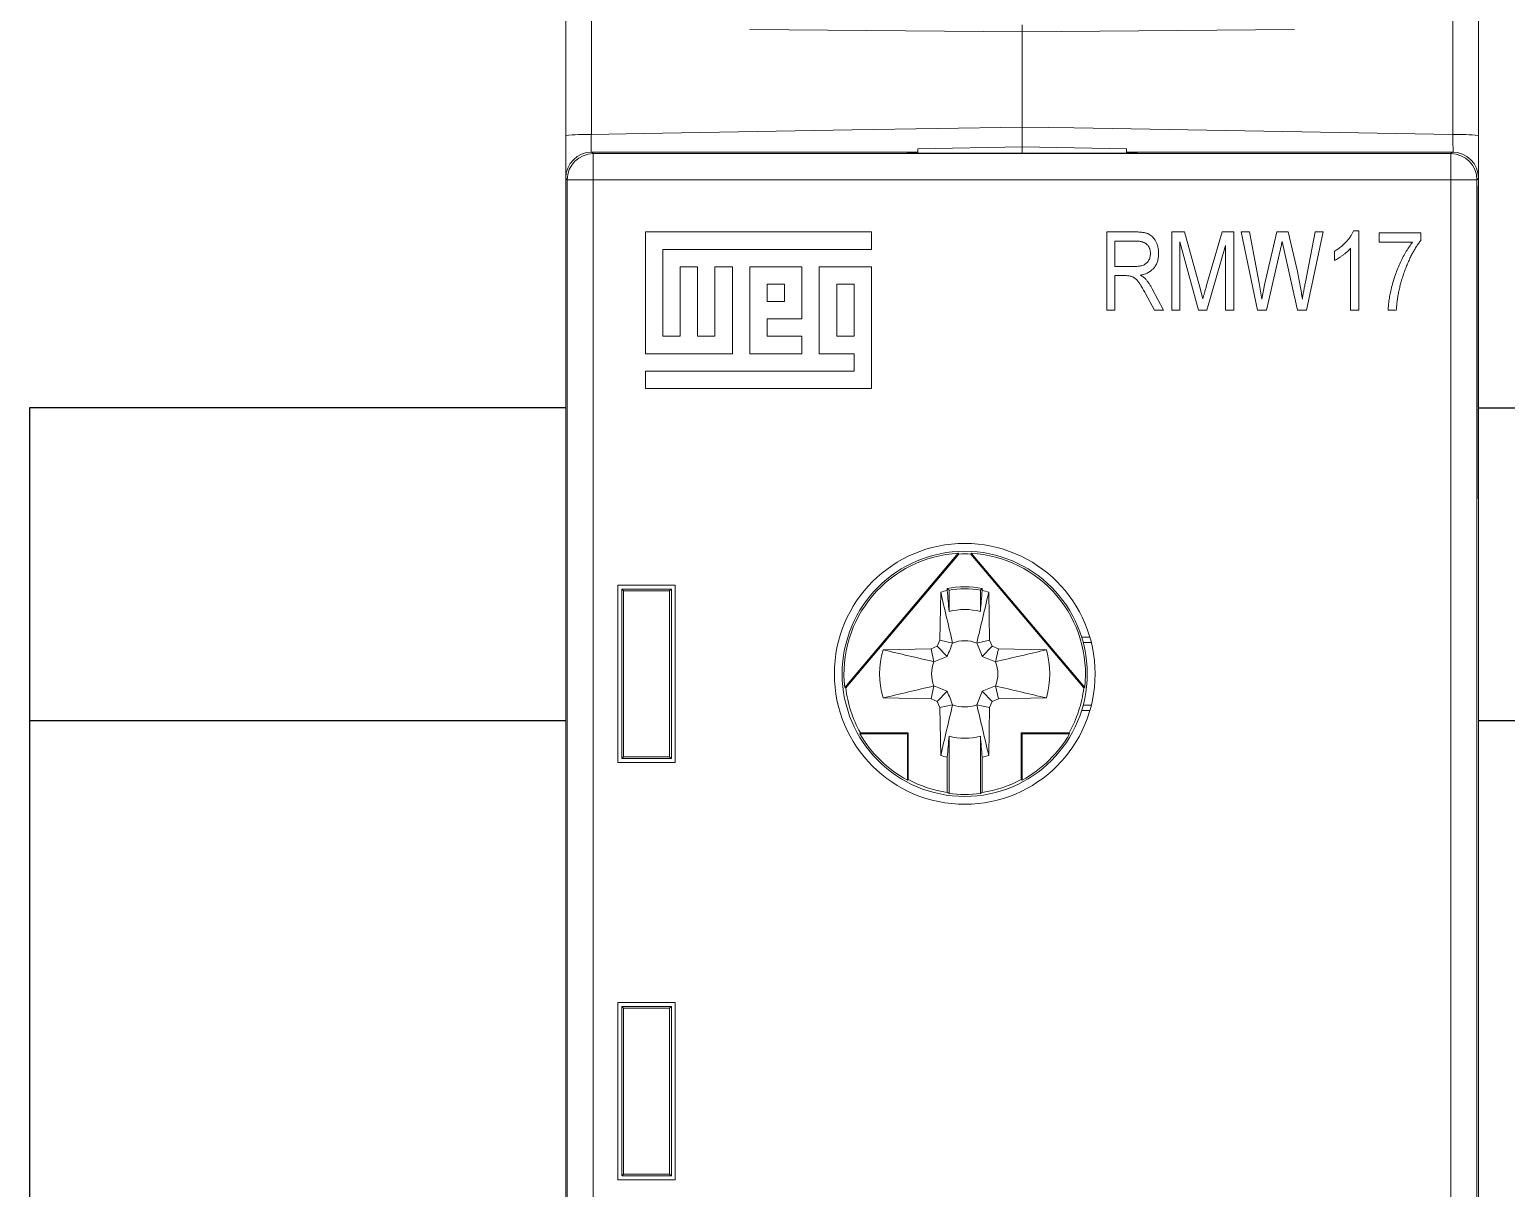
# Model space of a CAD drawing. Header units: millimetres. Extents: x -72 to 2978, y -1067 to 2817.
# Drawn here: x 66.26 to 94.58, y 1426.36 to 1448.57 of the extents above; entities that cross this region are included whole.
import ezdxf

# ---------------------------------------------------------------- set-up
doc = ezdxf.new("R2010")
doc.units = ezdxf.units.MM

msp = doc.modelspace()

# ---------------------------------------------------------------- linework, layer by layer
at = {"color": 7, "linetype": 'Continuous', "lineweight": 15}
for p, q in [((76.542, 1446.544), (76.542, 1454.273)), ((77.033, 1454.297), (77.033, 1446.562)), ((93.551, 1446.562), (93.551, 1454.297)), ((94.042, 1454.273), (94.042, 1446.544)), ((85.292, 1448.529), (80.071, 1448.574)), ((85.292, 1448.529), (90.512, 1448.574)), ((85.292, 1448.529), (85.292, 1446.706)), ((77.042, 1446.224), (77.071, 1446.195)), ((83.292, 1446.224), (77.042, 1446.224)), ((77.071, 1445.695), (77.071, 1446.195)), ((77.071, 1446.195), (93.512, 1446.195)), ((83.086, 1446.214), (83.086, 1446.204)), ((83.292, 1446.214), (83.086, 1446.214)), ((83.086, 1446.204), (83.086, 1446.214)), ((83.086, 1446.204), (87.498, 1446.204)), ((83.292, 1446.289), (85.292, 1446.324)), ((83.292, 1446.204), (83.292, 1446.289)), ((85.292, 1446.324), (85.292, 1446.204)), ((85.292, 1446.324), (87.292, 1446.289)), ((87.292, 1446.289), (87.292, 1446.204)), ((93.542, 1446.224), (87.292, 1446.224)), ((87.498, 1446.214), (87.292, 1446.214)), ((87.498, 1446.204), (87.498, 1446.214)), ((87.498, 1446.204), (87.498, 1446.214)), ((93.512, 1446.195), (93.542, 1446.224)), ((93.512, 1445.695), (93.512, 1446.195)), ((76.571, 1445.695), (76.542, 1445.724)), ((76.542, 1445.724), (76.542, 1401.924)), ((76.542, 1445.58), (76.542, 1402.068)), ((77.071, 1445.695), (76.571, 1445.695)), ((76.571, 1401.953), (76.571, 1445.695)), ((93.512, 1445.695), (77.071, 1445.695)), ((77.071, 1445.695), (77.071, 1401.953)), ((93.512, 1401.953), (93.512, 1445.695)), ((94.012, 1445.695), (93.512, 1445.695)), ((94.042, 1445.724), (94.012, 1445.695)), ((94.012, 1445.695), (94.012, 1401.953)), ((94.042, 1401.924), (94.042, 1445.724)), ((94.042, 1402.068), (94.042, 1445.58)), ((82.404, 1444.695), (78.071, 1444.695)), ((78.071, 1444.695), (78.071, 1442.361)), ((82.404, 1444.361), (82.404, 1444.695)), ((86.915, 1443.195), (86.915, 1444.695)), ((86.915, 1444.695), (87.466, 1444.695)), ((87.071, 1444.519), (87.071, 1444.032)), ((87.477, 1444.519), (87.071, 1444.519)), ((88.162, 1444.695), (88.406, 1444.695)), ((88.162, 1443.195), (88.162, 1444.695)), ((88.318, 1444.504), (88.318, 1443.195)), ((88.675, 1443.195), (88.318, 1444.504)), ((88.406, 1444.695), (88.698, 1443.633)), ((88.824, 1443.651), (89.129, 1444.695)), ((89.129, 1444.695), (89.35, 1444.695)), ((89.35, 1444.695), (89.35, 1443.195)), ((89.806, 1443.195), (89.493, 1444.695)), ((89.493, 1444.695), (89.651, 1444.695)), ((89.651, 1444.695), (89.835, 1443.711)), ((89.942, 1443.682), (90.178, 1444.695)), ((90.178, 1444.695), (90.395, 1444.695)), ((90.314, 1444.338), (90.275, 1444.514)), ((90.395, 1444.695), (90.569, 1443.936)), ((90.723, 1443.731), (90.908, 1444.695)), ((91.066, 1444.695), (90.744, 1443.195)), ((90.908, 1444.695), (91.066, 1444.695)), ((91.645, 1444.714), (91.746, 1444.714)), ((91.746, 1444.714), (91.746, 1443.195)), ((92.136, 1444.5), (92.136, 1444.675)), ((92.136, 1444.675), (92.935, 1444.675)), ((92.779, 1444.5), (92.136, 1444.5)), ((92.935, 1444.675), (92.935, 1444.532)), ((78.404, 1444.361), (82.404, 1444.361)), ((78.404, 1442.695), (78.404, 1444.361)), ((89.194, 1444.433), (88.834, 1443.195)), ((89.194, 1443.195), (89.194, 1444.433)), ((90.24, 1444.338), (89.977, 1443.195)), ((90.572, 1443.195), (90.314, 1444.338)), ((91.279, 1444.149), (91.279, 1444.325)), ((91.59, 1443.195), (91.59, 1444.383)), ((79.071, 1444.028), (78.738, 1444.028)), ((78.738, 1444.028), (78.738, 1442.695)), ((79.071, 1442.695), (79.071, 1444.028)), ((79.404, 1444.028), (79.404, 1442.695)), ((79.738, 1444.028), (79.404, 1444.028)), ((79.738, 1442.361), (79.738, 1444.028)), ((80.071, 1444.028), (80.071, 1442.361)), ((81.071, 1444.028), (80.071, 1444.028)), ((81.071, 1443.028), (81.071, 1444.028)), ((81.404, 1444.028), (81.404, 1442.361)), ((82.404, 1444.028), (81.404, 1444.028)), ((82.404, 1441.695), (82.404, 1444.028)), ((87.071, 1444.032), (87.436, 1444.032)), ((80.404, 1443.695), (80.404, 1443.361)), ((80.738, 1443.695), (80.404, 1443.695)), ((80.738, 1443.361), (80.738, 1443.695)), ((82.071, 1443.695), (81.738, 1443.695)), ((81.738, 1443.695), (81.738, 1442.695)), ((82.071, 1442.695), (82.071, 1443.695)), ((87.27, 1443.857), (87.071, 1443.857)), ((87.071, 1443.857), (87.071, 1443.195)), ((87.787, 1443.605), (88.006, 1443.195)), ((88.698, 1443.633), (88.756, 1443.411)), ((89.886, 1443.404), (89.942, 1443.682)), ((80.404, 1443.361), (80.738, 1443.361)), ((87.829, 1443.195), (87.656, 1443.516)), ((80.404, 1442.695), (80.404, 1443.028)), ((80.404, 1443.028), (81.071, 1443.028)), ((87.071, 1443.195), (86.915, 1443.195)), ((88.006, 1443.195), (87.829, 1443.195)), ((88.318, 1443.195), (88.162, 1443.195)), ((88.834, 1443.195), (88.675, 1443.195)), ((89.35, 1443.195), (89.194, 1443.195)), ((89.977, 1443.195), (89.806, 1443.195)), ((90.744, 1443.195), (90.572, 1443.195)), ((91.746, 1443.195), (91.59, 1443.195)), ((92.467, 1443.195), (92.311, 1443.195)), ((78.738, 1442.695), (78.404, 1442.695)), ((79.404, 1442.695), (79.071, 1442.695)), ((81.071, 1442.695), (80.404, 1442.695)), ((81.071, 1442.361), (81.071, 1442.695)), ((81.738, 1442.695), (82.071, 1442.695)), ((78.071, 1442.361), (79.738, 1442.361)), ((80.071, 1442.361), (81.071, 1442.361)), ((81.404, 1442.361), (82.071, 1442.361)), ((82.071, 1442.361), (82.071, 1442.028)), ((78.071, 1442.028), (78.071, 1441.695)), ((82.071, 1442.028), (78.071, 1442.028)), ((78.071, 1441.695), (82.404, 1441.695)), ((81.892, 1435.962), (84.068, 1438.536)), ((81.91, 1435.957), (84.076, 1438.519)), ((84.076, 1438.519), (84.068, 1438.536)), ((84.316, 1438.536), (84.308, 1438.519)), ((84.308, 1438.519), (86.474, 1435.957)), ((84.316, 1438.536), (86.492, 1435.962)), ((77.542, 1437.924), (78.642, 1437.924)), ((77.542, 1434.524), (77.542, 1437.924)), ((77.652, 1437.814), (77.617, 1437.849)), ((77.617, 1437.849), (77.617, 1434.599)), ((78.567, 1437.849), (77.617, 1437.849)), ((77.652, 1437.814), (77.652, 1434.634)), ((78.532, 1437.814), (77.652, 1437.814)), ((78.532, 1437.814), (78.567, 1437.849)), ((78.532, 1434.634), (78.532, 1437.814)), ((78.567, 1434.599), (78.567, 1437.849)), ((78.642, 1437.924), (78.642, 1434.524)), ((83.731, 1437.79), (83.715, 1436.869)), ((83.857, 1437.857), (83.857, 1437.822)), ((83.892, 1437.828), (83.892, 1437.42)), ((84.492, 1437.42), (84.492, 1437.828)), ((84.527, 1437.822), (84.527, 1437.857)), ((84.669, 1436.869), (84.653, 1437.79)), ((83.715, 1436.869), (83.663, 1436.753)), ((83.715, 1436.869), (83.959, 1436.815)), ((84.669, 1436.869), (84.424, 1436.815)), ((84.721, 1436.753), (84.669, 1436.869)), ((86.435, 1436.924), (86.592, 1436.924)), ((86.464, 1436.824), (86.619, 1436.824)), ((83.547, 1436.701), (82.626, 1436.685)), ((83.663, 1436.753), (83.547, 1436.701)), ((83.547, 1436.701), (83.601, 1436.457)), ((83.663, 1436.753), (83.857, 1436.559)), ((84.721, 1436.753), (84.527, 1436.559)), ((84.837, 1436.701), (84.721, 1436.753)), ((84.837, 1436.701), (84.783, 1436.457)), ((85.757, 1436.685), (84.837, 1436.701)), ((81.892, 1435.962), (81.91, 1435.957)), ((83.547, 1435.747), (83.601, 1435.992)), ((84.837, 1435.747), (84.783, 1435.992)), ((86.474, 1435.957), (86.492, 1435.962)), ((82.626, 1435.763), (83.547, 1435.747)), ((83.547, 1435.747), (83.663, 1435.695)), ((83.663, 1435.695), (83.857, 1435.889)), ((83.663, 1435.695), (83.715, 1435.579)), ((84.721, 1435.695), (84.527, 1435.889)), ((84.669, 1435.579), (84.721, 1435.695)), ((84.721, 1435.695), (84.837, 1435.747)), ((84.837, 1435.747), (85.757, 1435.763)), ((83.715, 1435.579), (83.959, 1435.633)), ((83.715, 1435.579), (83.731, 1434.658)), ((84.669, 1435.579), (84.424, 1435.633)), ((84.653, 1434.658), (84.669, 1435.579)), ((86.592, 1435.524), (86.435, 1435.524)), ((86.619, 1435.624), (86.464, 1435.624)), ((82.193, 1435.092), (82.183, 1435.074)), ((83.092, 1435.074), (82.183, 1435.074)), ((83.109, 1435.092), (82.193, 1435.092)), ((83.092, 1435.074), (83.109, 1435.092)), ((83.092, 1434.187), (83.092, 1435.074)), ((83.109, 1434.197), (83.109, 1435.092)), ((83.892, 1435.028), (83.892, 1433.932)), ((84.492, 1433.932), (84.492, 1435.028)), ((85.274, 1435.092), (85.274, 1434.197)), ((86.191, 1435.092), (85.274, 1435.092)), ((85.292, 1435.074), (85.274, 1435.092)), ((86.201, 1435.074), (85.292, 1435.074)), ((85.292, 1435.074), (85.292, 1434.187)), ((77.652, 1434.634), (77.617, 1434.599)), ((77.617, 1434.599), (78.567, 1434.599)), ((77.652, 1434.634), (78.532, 1434.634)), ((78.532, 1434.634), (78.567, 1434.599)), ((83.857, 1434.627), (83.857, 1433.951)), ((84.527, 1433.951), (84.527, 1434.627)), ((78.642, 1434.524), (77.542, 1434.524)), ((83.092, 1434.187), (83.109, 1434.197)), ((85.274, 1434.197), (85.292, 1434.187)), ((77.542, 1429.924), (78.642, 1429.924)), ((77.542, 1426.524), (77.542, 1429.924)), ((77.652, 1429.814), (77.617, 1429.849)), ((77.617, 1429.849), (77.617, 1426.599)), ((78.567, 1429.849), (77.617, 1429.849)), ((77.652, 1429.814), (77.652, 1426.634)), ((78.532, 1429.814), (77.652, 1429.814)), ((78.532, 1429.814), (78.567, 1429.849)), ((78.532, 1426.634), (78.532, 1429.814)), ((78.567, 1426.599), (78.567, 1429.849)), ((78.642, 1429.924), (78.642, 1426.524)), ((77.652, 1426.634), (77.617, 1426.599)), ((77.617, 1426.599), (78.567, 1426.599)), ((77.652, 1426.634), (78.532, 1426.634)), ((78.532, 1426.634), (78.567, 1426.599)), ((78.642, 1426.524), (77.542, 1426.524))]:
    msp.add_line(p, q, dxfattribs=at)
at = {"color": 102, "linetype": 'Continuous', "lineweight": 15}
msp.add_line((85.292, 1448.529), (85.292, 1448.664), dxfattribs=at)
msp.add_line((94.042, 1439.58), (94.042, 1445.58))
at = {"color": 6}
for p, q in [((76.542, 1441.324), (66.262, 1441.324)), ((66.262, 1441.324), (66.262, 1435.324)), ((76.542, 1435.324), (66.262, 1435.324)), ((66.262, 1435.324), (66.262, 1406.324))]:
    msp.add_line(p, q, dxfattribs=at)
at = {"color": 6, "linetype": 'ByBlock'}
for p, q in [((94.042, 1441.324), (100.195, 1441.324)), ((100.195, 1435.324), (94.042, 1435.324))]:
    msp.add_line(p, q, dxfattribs=at)
at = {"color": 7, "linetype": 'Continuous', "lineweight": 15, "flags": 128}
for points in [[(77.033, 1446.562), (78.033, 1446.579), (82.032, 1446.649), (85.292, 1446.706)], [(85.292, 1446.706), (86.291, 1446.689), (90.29, 1446.619), (93.551, 1446.562)], [(86.201, 1435.074), (86.196, 1435.083), (86.191, 1435.092)]]:
    msp.add_lwpolyline(points, dxfattribs=at)
at = {"color": 7, "linetype": 'Continuous', "lineweight": 15}
for radius in [2.5, 2.35]:
    msp.add_circle((84.192, 1436.224), radius, dxfattribs=at)
for centre, radius, start, end in [((76.912, 1443.14), 3.424, 87.9713, 96.2035), ((93.672, 1443.14), 3.424, 83.7965, 92.0287), ((77.071, 1445.695), 0.5, 90.0017, 179.9984), ((93.512, 1445.695), 0.5, 0.0016, 89.9983), ((84.192, 1436.224), 2.315, 93.0745, 186.4936), ((84.192, 1436.224), 2.298, 87.1131, 92.8869), ((84.192, 1436.224), 2.315, 353.5064, 86.9255), ((84.192, 1436.224), 1.632, 101.8415, 106.4118), ((84.192, 1436.224), 1.667, 78.4101, 101.5899), ((84.192, 1436.224), 1.632, 79.4085, 100.5915), ((84.192, 1436.224), 1.632, 73.5882, 78.1585), ((84.192, 1436.224), 1.233, 75.9215, 104.0785), ((84.192, 1436.224), 0.635, 68.5164, 111.4836), ((84.192, 1436.224), 1.632, 163.5882, 196.4118), ((84.192, 1436.224), 1.632, 343.5882, 16.4118), ((84.192, 1436.224), 0.635, 158.5164, 201.4836), ((84.192, 1436.224), 0.635, 338.5164, 21.4836), ((84.192, 1436.224), 2.298, 186.6813, 209.5325), ((84.192, 1436.224), 2.298, 330.4675, 353.3187), ((84.192, 1436.224), 0.635, 248.5164, 291.4836), ((84.192, 1436.224), 2.315, 209.7846, 241.6313), ((84.192, 1436.224), 1.233, 255.9215, 284.0785), ((84.192, 1436.224), 2.315, 298.3687, 330.2154), ((84.192, 1436.224), 1.632, 253.5882, 258.1585), ((84.192, 1436.224), 1.632, 281.8415, 286.4118), ((84.192, 1436.224), 2.298, 241.8906, 261.6181), ((84.192, 1436.224), 2.298, 278.3819, 298.1094), ((84.192, 1436.224), 2.312, 262.5431, 277.4569)]:
    msp.add_arc(centre, radius, start, end, dxfattribs=at)
for centre, major_axis, ratio, start_param, end_param in [((77.042, 1445.724), (-0.354, 0.354), 0.999973, 5.497801, 7.06857), ((93.542, 1445.724), (0.354, 0.354), 0.999973, 5.497801, 7.06857), ((85.349, 1436.224), (2.894, 0), 0.916608, 4.17078, 4.184807), ((83.035, 1436.224), (2.894, 0), 0.916608, 5.239971, 5.253998)]:
    msp.add_ellipse(centre, major_axis=major_axis, ratio=ratio, start_param=start_param, end_param=end_param, dxfattribs=at)
for points, knots in [([(85.292, 1446.706), (85.292, 1446.65), (85.292, 1446.539), (85.292, 1446.399), (85.292, 1446.34), (85.292, 1446.314)], [0, 0, 0, 0, 0.359008, 0.718015, 1, 1, 1, 1]), ([(85.292, 1446.314), (85.292, 1446.32), (85.292, 1446.352), (85.292, 1446.456), (85.292, 1446.588), (85.292, 1446.675), (85.292, 1446.706)], [0, 0, 0, 0, 0.087417, 0.44514, 0.802841, 1, 1, 1, 1]), ([(76.542, 1446.544), (76.542, 1446.482), (76.542, 1446.309), (76.542, 1446.043), (76.542, 1445.82), (76.542, 1445.747), (76.542, 1445.724)], [0, 0, 0, 0, 0.183153, 0.515053, 0.846973, 1, 1, 1, 1]), ([(94.042, 1445.724), (94.042, 1445.787), (94.042, 1445.915), (94.042, 1446.209), (94.042, 1446.432), (94.042, 1446.544)], [0, 0, 0, 0, 0.322195, 0.661098, 1, 1, 1, 1]), ([(87.466, 1444.695), (87.48, 1444.695), (87.507, 1444.695), (87.546, 1444.692), (87.582, 1444.689), (87.616, 1444.685), (87.646, 1444.679), (87.674, 1444.671), (87.699, 1444.663), (87.728, 1444.649), (87.761, 1444.628), (87.798, 1444.596), (87.829, 1444.556), (87.857, 1444.511), (87.88, 1444.459), (87.897, 1444.404), (87.907, 1444.344), (87.908, 1444.303), (87.909, 1444.281)], [0, 0, 0, 0, 0.059861, 0.115867, 0.168079, 0.216582, 0.261137, 0.301832, 0.339688, 0.374291, 0.44084, 0.509232, 0.581286, 0.658766, 0.739724, 0.822665, 0.908999, 1, 1, 1, 1]), ([(87.753, 1444.281), (87.752, 1444.29), (87.752, 1444.307), (87.749, 1444.333), (87.743, 1444.357), (87.736, 1444.38), (87.726, 1444.401), (87.714, 1444.421), (87.7, 1444.439), (87.684, 1444.456), (87.665, 1444.471), (87.644, 1444.484), (87.622, 1444.495), (87.597, 1444.504), (87.57, 1444.511), (87.541, 1444.516), (87.509, 1444.519), (87.488, 1444.519), (87.477, 1444.519)], [0, 0, 0, 0, 0.065327, 0.127357, 0.18677, 0.244741, 0.300513, 0.356097, 0.411409, 0.467417, 0.524221, 0.583217, 0.643559, 0.706897, 0.774123, 0.84489, 0.920043, 1, 1, 1, 1]), ([(90.275, 1444.514), (90.273, 1444.498), (90.267, 1444.467), (90.258, 1444.421), (90.249, 1444.379), (90.243, 1444.351), (90.24, 1444.338)], [0, 0, 0, 0, 0.270605, 0.527888, 0.770564, 1, 1, 1, 1]), ([(91.279, 1444.325), (91.3, 1444.337), (91.342, 1444.362), (91.4, 1444.406), (91.456, 1444.453), (91.506, 1444.504), (91.551, 1444.557), (91.59, 1444.609), (91.622, 1444.661), (91.638, 1444.697), (91.645, 1444.714)], [0, 0, 0, 0, 0.135284, 0.26941, 0.402801, 0.536191, 0.665211, 0.785343, 0.896318, 1, 1, 1, 1]), ([(92.311, 1443.195), (92.312, 1443.211), (92.313, 1443.244), (92.317, 1443.294), (92.322, 1443.346), (92.329, 1443.4), (92.338, 1443.456), (92.349, 1443.513), (92.362, 1443.573), (92.381, 1443.655), (92.409, 1443.758), (92.449, 1443.88), (92.494, 1443.998), (92.545, 1444.112), (92.599, 1444.221), (92.656, 1444.322), (92.715, 1444.415), (92.758, 1444.472), (92.779, 1444.5)], [0, 0, 0, 0, 0.034222, 0.069813, 0.107007, 0.145882, 0.186019, 0.227874, 0.271427, 0.316576, 0.408093, 0.498715, 0.588596, 0.678127, 0.765339, 0.847918, 0.925972, 1, 1, 1, 1]), ([(92.935, 1444.532), (92.92, 1444.512), (92.89, 1444.472), (92.847, 1444.407), (92.806, 1444.338), (92.766, 1444.265), (92.728, 1444.188), (92.691, 1444.106), (92.655, 1444.02), (92.621, 1443.93), (92.59, 1443.838), (92.561, 1443.745), (92.537, 1443.653), (92.516, 1443.561), (92.498, 1443.469), (92.484, 1443.378), (92.473, 1443.286), (92.469, 1443.225), (92.467, 1443.195)], [0, 0, 0, 0, 0.051765, 0.105365, 0.161209, 0.219212, 0.279359, 0.342018, 0.40698, 0.474589, 0.542816, 0.610255, 0.676789, 0.742504, 0.807531, 0.872125, 0.936173, 1, 1, 1, 1]), ([(87.436, 1444.032), (87.455, 1444.033), (87.49, 1444.033), (87.54, 1444.038), (87.582, 1444.046), (87.617, 1444.058), (87.648, 1444.074), (87.674, 1444.094), (87.697, 1444.117), (87.717, 1444.145), (87.733, 1444.175), (87.744, 1444.208), (87.752, 1444.244), (87.752, 1444.268), (87.753, 1444.281)], [0, 0, 0, 0, 0.122755, 0.230056, 0.322791, 0.40207, 0.47475, 0.545845, 0.616658, 0.689747, 0.764806, 0.840517, 0.918295, 1, 1, 1, 1]), ([(87.909, 1444.281), (87.908, 1444.267), (87.908, 1444.24), (87.904, 1444.2), (87.897, 1444.162), (87.886, 1444.126), (87.874, 1444.092), (87.859, 1444.06), (87.84, 1444.03), (87.819, 1444.002), (87.796, 1443.977), (87.769, 1443.954), (87.74, 1443.933), (87.709, 1443.915), (87.675, 1443.899), (87.638, 1443.886), (87.599, 1443.875), (87.572, 1443.869), (87.558, 1443.867)], [0, 0, 0, 0, 0.070124, 0.136973, 0.201515, 0.263247, 0.323812, 0.382633, 0.440984, 0.498977, 0.557187, 0.615133, 0.67446, 0.734991, 0.797237, 0.861968, 0.929489, 1, 1, 1, 1]), ([(91.59, 1444.383), (91.581, 1444.372), (91.561, 1444.349), (91.527, 1444.317), (91.488, 1444.283), (91.446, 1444.251), (91.402, 1444.22), (91.36, 1444.192), (91.319, 1444.168), (91.292, 1444.156), (91.279, 1444.149)], [0, 0, 0, 0, 0.111569, 0.231228, 0.361627, 0.501035, 0.640157, 0.769329, 0.889276, 1, 1, 1, 1]), ([(90.569, 1443.936), (90.58, 1443.89), (90.6, 1443.8), (90.626, 1443.665), (90.648, 1443.534), (90.659, 1443.447), (90.665, 1443.404)], [0, 0, 0, 0, 0.260311, 0.513506, 0.759855, 1, 1, 1, 1]), ([(87.656, 1443.516), (87.648, 1443.531), (87.632, 1443.559), (87.609, 1443.6), (87.588, 1443.637), (87.568, 1443.67), (87.55, 1443.699), (87.534, 1443.723), (87.519, 1443.744), (87.501, 1443.765), (87.48, 1443.786), (87.455, 1443.808), (87.43, 1443.825), (87.405, 1443.838), (87.377, 1443.847), (87.345, 1443.853), (87.309, 1443.856), (87.283, 1443.857), (87.27, 1443.857)], [0, 0, 0, 0, 0.092728, 0.177366, 0.254414, 0.323889, 0.385354, 0.438553, 0.484631, 0.522952, 0.588828, 0.648611, 0.702575, 0.751873, 0.802247, 0.860186, 0.925559, 1, 1, 1, 1]), ([(87.558, 1443.867), (87.568, 1443.861), (87.588, 1443.85), (87.614, 1443.833), (87.637, 1443.816), (87.65, 1443.803), (87.656, 1443.797)], [0, 0, 0, 0, 0.289711, 0.551497, 0.788143, 1, 1, 1, 1]), ([(87.656, 1443.797), (87.668, 1443.782), (87.693, 1443.753), (87.726, 1443.706), (87.758, 1443.657), (87.777, 1443.622), (87.787, 1443.605)], [0, 0, 0, 0, 0.245563, 0.493888, 0.744613, 1, 1, 1, 1]), ([(88.756, 1443.411), (88.758, 1443.418), (88.762, 1443.433), (88.769, 1443.457), (88.776, 1443.484), (88.784, 1443.513), (88.793, 1443.544), (88.803, 1443.578), (88.813, 1443.613), (88.82, 1443.638), (88.824, 1443.651)], [0, 0, 0, 0, 0.090712, 0.190611, 0.302053, 0.422037, 0.551217, 0.690772, 0.840366, 1, 1, 1, 1]), ([(89.835, 1443.711), (89.844, 1443.661), (89.863, 1443.559), (89.878, 1443.456), (89.886, 1443.404)], [0, 0, 0, 0, 0.497105, 1, 1, 1, 1]), ([(90.665, 1443.404), (90.669, 1443.43), (90.677, 1443.481), (90.691, 1443.561), (90.706, 1443.644), (90.717, 1443.701), (90.723, 1443.731)], [0, 0, 0, 0, 0.229818, 0.473981, 0.729798, 1, 1, 1, 1])]:
    msp.add_open_spline(points, degree=3, knots=knots, dxfattribs=at)
at = {"color": 102, "linetype": 'Continuous', "lineweight": 15}
for points, knots in [([(77.03, 1446.221), (77.03, 1446.251), (77.03, 1446.32), (77.031, 1446.445), (77.033, 1446.531), (77.033, 1446.562)], [0, 0, 0, 0, 0.325567, 0.760139, 1, 1, 1, 1]), ([(93.551, 1446.562), (93.551, 1446.507), (93.553, 1446.396), (93.554, 1446.278), (93.554, 1446.234), (93.554, 1446.225)], [0, 0, 0, 0, 0.440566, 0.881035, 1, 1, 1, 1])]:
    msp.add_open_spline(points, degree=3, knots=knots, dxfattribs=at)
at = {"color": 7, "linetype": 'Continuous', "lineweight": 15}
for points in [[(83.731, 1437.79), (83.807, 1437.466), (83.883, 1437.142), (83.959, 1436.815)], [(83.857, 1437.857), (83.869, 1437.848), (83.88, 1437.838), (83.892, 1437.828)], [(83.892, 1437.42), (83.88, 1437.554), (83.869, 1437.688), (83.857, 1437.822)], [(84.424, 1436.815), (84.5, 1437.142), (84.577, 1437.466), (84.653, 1437.79)], [(84.527, 1437.857), (84.515, 1437.848), (84.503, 1437.838), (84.492, 1437.828)], [(84.527, 1437.822), (84.515, 1437.688), (84.503, 1437.554), (84.492, 1437.42)], [(83.959, 1436.815), (83.927, 1436.732), (83.894, 1436.648), (83.857, 1436.559)], [(84.424, 1436.815), (84.457, 1436.732), (84.49, 1436.648), (84.527, 1436.559)], [(83.601, 1436.457), (83.274, 1436.533), (82.95, 1436.609), (82.626, 1436.685)], [(83.601, 1436.457), (83.684, 1436.489), (83.768, 1436.522), (83.857, 1436.559)], [(84.783, 1436.457), (84.7, 1436.489), (84.616, 1436.522), (84.527, 1436.559)], [(85.757, 1436.685), (85.433, 1436.609), (85.109, 1436.533), (84.783, 1436.457)], [(82.626, 1435.763), (82.95, 1435.839), (83.274, 1435.915), (83.601, 1435.992)], [(83.601, 1435.992), (83.684, 1435.959), (83.768, 1435.926), (83.857, 1435.889)], [(84.783, 1435.992), (84.7, 1435.959), (84.616, 1435.926), (84.527, 1435.889)], [(84.783, 1435.992), (85.109, 1435.915), (85.433, 1435.839), (85.757, 1435.763)], [(83.959, 1435.633), (83.927, 1435.716), (83.894, 1435.8), (83.857, 1435.889)], [(84.424, 1435.633), (84.457, 1435.716), (84.49, 1435.8), (84.527, 1435.889)], [(83.731, 1434.658), (83.807, 1434.983), (83.883, 1435.306), (83.959, 1435.633)], [(84.653, 1434.658), (84.577, 1434.983), (84.5, 1435.306), (84.424, 1435.633)], [(83.857, 1434.627), (83.869, 1434.76), (83.88, 1434.894), (83.892, 1435.028)], [(84.492, 1435.028), (84.503, 1434.894), (84.515, 1434.76), (84.527, 1434.627)]]:
    msp.add_open_spline(points, degree=3, dxfattribs=at)

doc.saveas('drawing.dxf')
